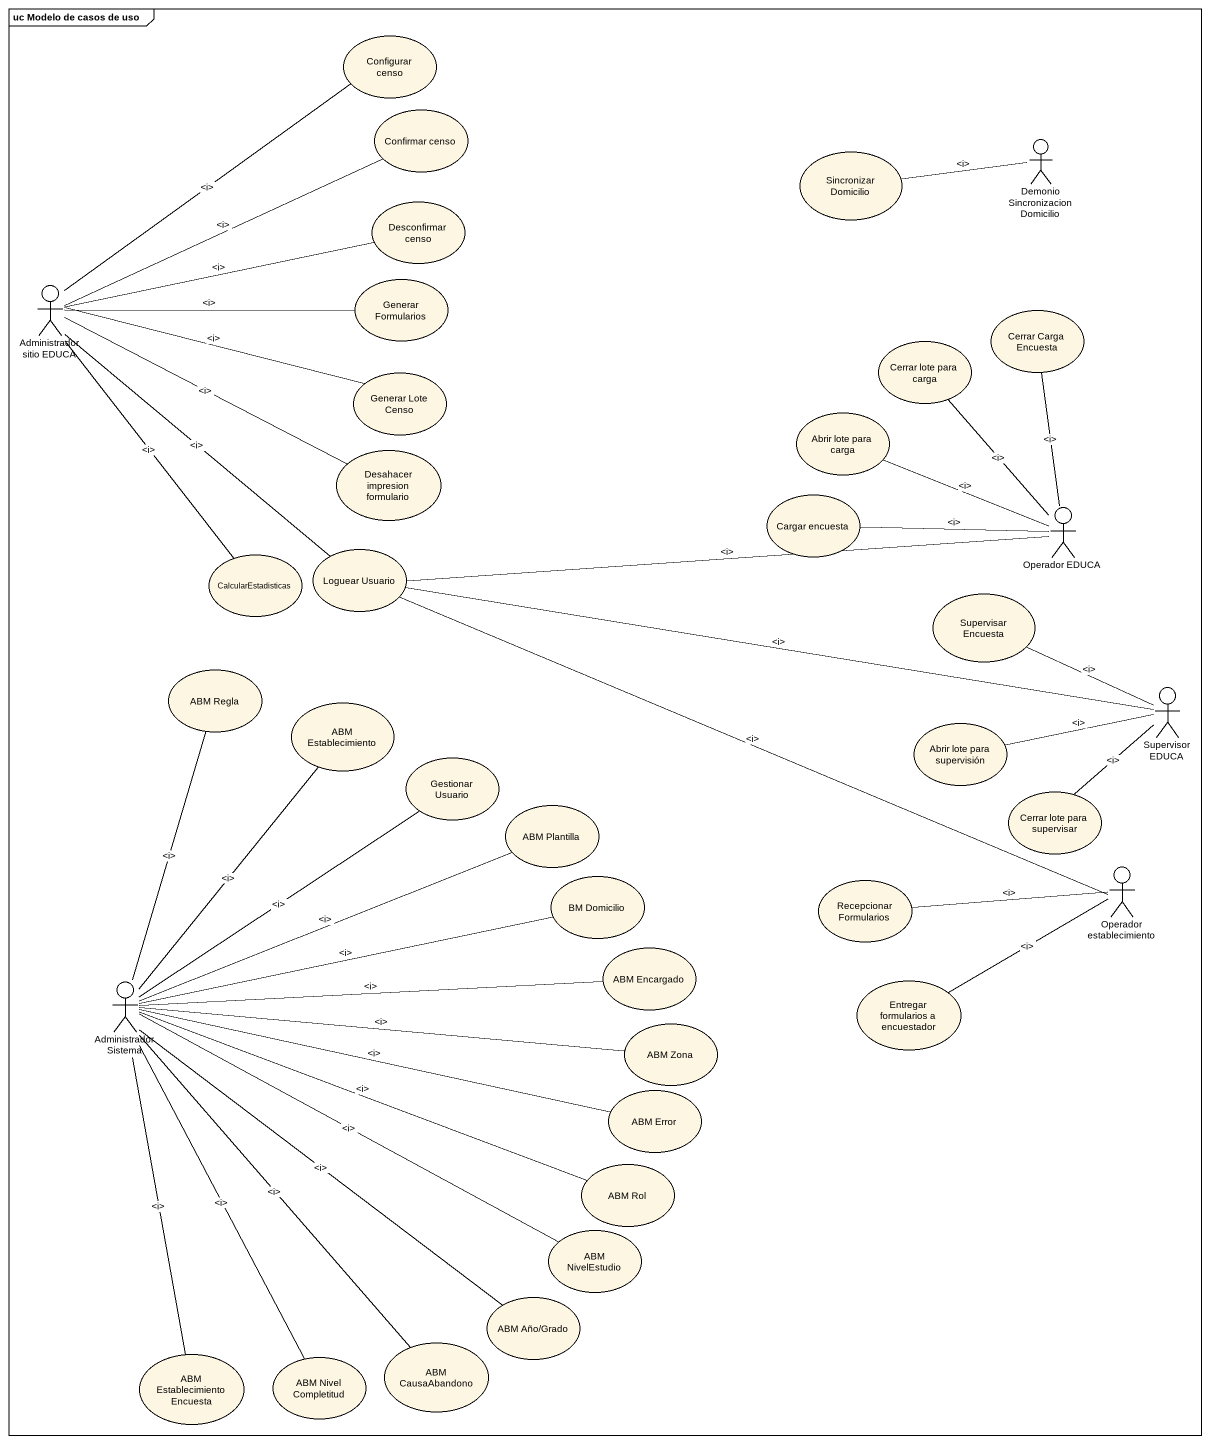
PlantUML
@startuml
mainframe uc Modelo de casos de uso
usecase "Configurar censo" as Configurar_censo
usecase "Confirmar censo" as Confirmar_censo
actor "Demonio Sincronizacion Domicilio" as Demonio_Sincronizacion
usecase "Sincronizar Domicilio" as Sincronizar_Domicilio
usecase "Desconfirmar censo" as Desconfirmar_censo
actor "Administrador sitio EDUCA" as Administrador_sitio_EDUCA
usecase "Generar Formularios" as Generar_Formularios
usecase "Cerrar lote para carga" as Cerrar_lote_para_carga
usecase "Cerrar Carga Encuesta" as Cerrar_Carga_Encuesta
usecase "Generar Lote Censo" as Generar_Lote_Censo
usecase "Abrir lote para carga" as Abrir_lote_para_carga
usecase "Desahacer impresion formulario" as Desahacer_impresion
usecase "Cargar encuesta" as Cargar_encuesta
actor "Operador EDUCA" as Operador_EDUCA
usecase CalcularEstadisticas
usecase "Loguear Usuario" as Loguear_Usuario
usecase "Supervisar Encuesta" as Supervisar_Encuesta
usecase "ABM Regla" as ABM_Regla
usecase "ABM Establecimiento" as ABM_Establecimiento
actor "Supervisor EDUCA" as Supervisor_EDUCA
usecase "Abrir lote para supervisión" as Abrir_lote_para_supervisión
usecase "Gestionar Usuario" as Gestionar_Usuario
usecase "ABM Plantilla" as ABM_Plantilla
usecase "Cerrar lote para supervisar" as Cerrar_lote_para_supervisar
actor "Operador establecimiento" as Operador_establecimiento
usecase "BM Domicilio" as BM_Domicilio
usecase "Recepcionar Formularios" as Recepcionar_Formularios
actor "Administrador Sistema" as Administrador_Sistema
usecase "ABM Encargado" as ABM_Encargado
usecase "Entregar formularios a encuestador" as Entregar_formularios_a
usecase "ABM Zona" as ABM_Zona
usecase "ABM Error" as ABM_Error
usecase "ABM Rol" as ABM_Rol
usecase "ABM NivelEstudio" as ABM_NivelEstudio
usecase "ABM Año/Grado" as ABM_Año_Grado
usecase "ABM CausaAbandono" as ABM_CausaAbandono
usecase "ABM Establecimiento Encuesta" as ABM_Establecimiento_Encuesta
usecase "ABM Nivel Completitud" as ABM_Nivel_Completitud
Demonio_Sincronizacion -left- Sincronizar_Domicilio : ~<i>
Administrador_sitio_EDUCA -up- Configurar_censo : ~<i>
Administrador_sitio_EDUCA -right- Confirmar_censo : ~<i>
Administrador_sitio_EDUCA -right- Desconfirmar_censo : ~<i>
Administrador_sitio_EDUCA -right- Generar_Formularios : ~<i>
Administrador_sitio_EDUCA -right- Generar_Lote_Censo : ~<i>
Administrador_sitio_EDUCA -right- Desahacer_impresion : ~<i>
Administrador_sitio_EDUCA -- CalcularEstadisticas : ~<i>
Administrador_sitio_EDUCA -- Loguear_Usuario : ~<i>
Operador_EDUCA -up- Cerrar_lote_para_carga : ~<i>
Operador_EDUCA -up- Cerrar_Carga_Encuesta : ~<i>
Operador_EDUCA -left- Abrir_lote_para_carga : ~<i>
Operador_EDUCA -left- Cargar_encuesta : ~<i>
Operador_EDUCA -left- Loguear_Usuario : ~<i>
Supervisor_EDUCA -left- Loguear_Usuario : ~<i>
Supervisor_EDUCA -left- Supervisar_Encuesta : ~<i>
Supervisor_EDUCA -left- Abrir_lote_para_supervisión : ~<i>
Supervisor_EDUCA -- Cerrar_lote_para_supervisar : ~<i>
Operador_establecimiento -left- Loguear_Usuario : ~<i>
Operador_establecimiento -left- Recepcionar_Formularios : ~<i>
Operador_establecimiento -left- Entregar_formularios_a : ~<i>
Administrador_Sistema -up- ABM_Regla : ~<i>
Administrador_Sistema -up- ABM_Establecimiento : ~<i>
Administrador_Sistema -up- Gestionar_Usuario : ~<i>
Administrador_Sistema -right- ABM_Plantilla : ~<i>
Administrador_Sistema -right- BM_Domicilio : ~<i>
Administrador_Sistema -right- ABM_Encargado : ~<i>
Administrador_Sistema -right- ABM_Zona : ~<i>
Administrador_Sistema -right- ABM_Error : ~<i>
Administrador_Sistema -right- ABM_Rol : ~<i>
Administrador_Sistema -right- ABM_NivelEstudio : ~<i>
Administrador_Sistema -- ABM_Año_Grado : ~<i>
Administrador_Sistema -- ABM_CausaAbandono : ~<i>
Administrador_Sistema -- ABM_Establecimiento_Encuesta : ~<i>
Administrador_Sistema -- ABM_Nivel_Completitud : ~<i>
@enduml
